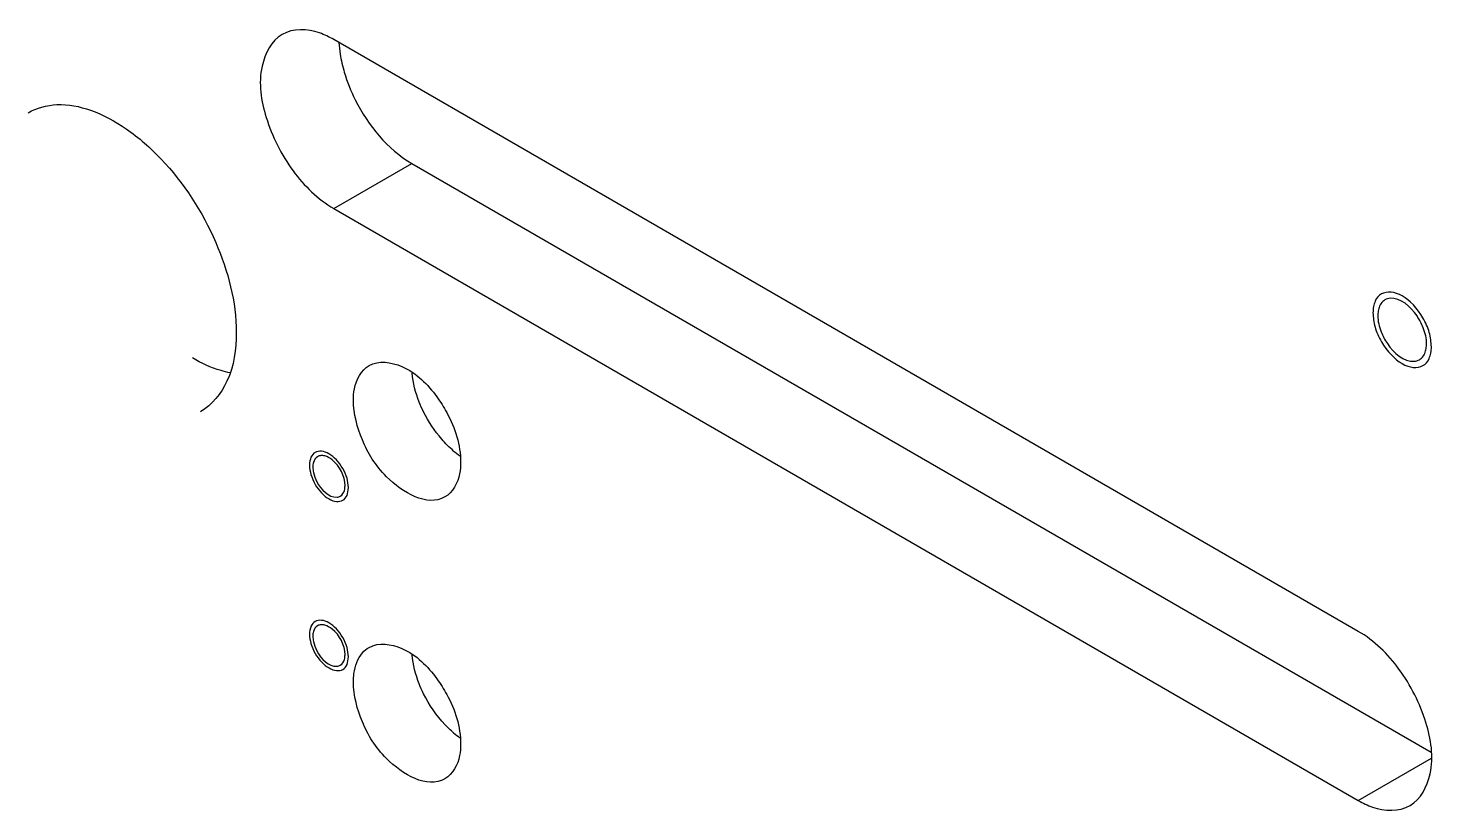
# Model space of a CAD drawing. Header units: millimetres. Extents: x 1405 to 1506, y 101 to 158.
import ezdxf

# ---------------------------------------------------------------- set-up
doc = ezdxf.new("R2010")
doc.units = ezdxf.units.MM
doc.layers.add('geometry', color=8, linetype='Continuous')

msp = doc.modelspace()

# ---------------------------------------------------------------- linework, layer by layer
at = {"layer": 'geometry', "linetype": 'CONTINUOUS'}
for points in [[(1500.98, 114.37), (1426.73, 157.23)], [(1426.73, 144.99), (1432.39, 148.25)], [(1432.39, 148.25), (1506.25, 105.61)], [(1426.73, 144.99), (1500.98, 102.12)], [(1500.98, 102.12), (1506.28, 105.18)]]:
    msp.add_lwpolyline(points, dxfattribs=at)
for points in [[(1502.4, 137.39, 0.01912), (1502.39, 137.23)], [(1505.92, 135.02, 0.01912), (1505.93, 135.19)], [(1435.41, 127.43, 0.022944), (1435.88, 127.07)], [(1435.41, 107.02, 0.022944), (1435.88, 106.66)]]:
    msp.add_lwpolyline(points, format="xyb", dxfattribs=at)
for points, knots in [([(1426.73, 157.23), (1426.4, 157.42), (1425.26, 157.98), (1423.77, 158.06), (1422.98, 157.6)], [0, 0, 0, 0, 0.294961, 1, 1, 1, 1]), ([(1422.98, 157.6), (1422.2, 157.15), (1421.1, 154.96), (1421.7, 151.33), (1423.52, 147.68), (1425.57, 145.66), (1426.73, 144.99)], [0, 0, 0, 0, 0.183609, 0.435236, 0.728435, 1, 1, 1, 1]), ([(1427.49, 154.86), (1427.69, 154.17), (1428.73, 151.61), (1430.61, 149.28), (1432.39, 148.25)], [0, 0, 0, 0, 0.259208, 1, 1, 1, 1]), ([(1404.57, 151.93), (1405.2, 152.29), (1406.76, 152.7), (1409.29, 152.19), (1411.87, 150.78), (1415.25, 147.78), (1418.43, 142.87), (1419.66, 138.24), (1419.66, 136)], [0, 0, 0, 0, 0.087148, 0.186862, 0.304539, 0.43868, 0.730127, 1, 1, 1, 1]), ([(1506.28, 134.98), (1506.25, 135.32), (1506.19, 136), (1505.54, 137.47), (1504.16, 138.93), (1502.79, 139.04), (1502.25, 138.49), (1502.14, 138.08), (1502.05, 137.84), (1502.05, 137.59), (1502.04, 137.43)], [0, 0, 0, 0, 0.125, 0.25, 0.5, 0.75, 0.875, 0.90625, 0.9375, 1, 1, 1, 1]), ([(1505.69, 136.35), (1505.57, 136.65), (1505.08, 137.6), (1504.05, 138.56), (1503.28, 138.49)], [0, 0, 0, 0, 0.293913, 1, 1, 1, 1]), ([(1502.04, 137.43), (1502.07, 137.1), (1502.13, 136.42), (1502.78, 134.95), (1504.16, 133.49), (1505.53, 133.38), (1506.07, 133.93), (1506.18, 134.33), (1506.27, 134.58), (1506.27, 134.83), (1506.28, 134.98)], [0, 0, 0, 0, 0.125, 0.25, 0.5, 0.75, 0.875, 0.90625, 0.9375, 1, 1, 1, 1]), ([(1419.66, 136), (1419.66, 134.81), (1419.37, 132.59), (1417.91, 130.77), (1417.07, 130.28)], [0, 0, 0, 0, 0.550827, 1, 1, 1, 1]), ([(1502.63, 136.07), (1502.75, 135.77), (1503.24, 134.82), (1504.27, 133.86), (1505.04, 133.93)], [0, 0, 0, 0, 0.293913, 1, 1, 1, 1]), ([(1419.22, 133.09), (1419, 133.13), (1418.04, 133.37), (1417.13, 133.79), (1416.48, 134.17)], [0, 0, 0, 0, 0.233933, 1, 1, 1, 1]), ([(1428.15, 131.1), (1428.15, 131.38), (1428.21, 132.31), (1428.71, 133.29), (1429.28, 133.62)], [0, 0, 0, 0, 0.294962, 1, 1, 1, 1]), ([(1429.28, 133.62), (1429.97, 134.02), (1432.19, 133.67), (1433.53, 132.25), (1434.2, 131.35)], [0, 0, 0, 0, 0.413368, 1, 1, 1, 1]), ([(1433.24, 130.26), (1433.12, 130.5), (1432.72, 131.39), (1432.47, 132.36), (1432.41, 133.08)], [0, 0, 0, 0, 0.262898, 1, 1, 1, 1]), ([(1434.78, 124.1), (1433.49, 123.35), (1430.45, 125.17), (1428.73, 128.06), (1428.15, 130.12), (1428.15, 131.1)], [0, 0, 0, 0, 0.422631, 0.722373, 1, 1, 1, 1]), ([(1434.2, 131.35), (1434.46, 130.99), (1435.37, 129.56), (1435.92, 127.86), (1435.92, 126.61)], [0, 0, 0, 0, 0.264535, 1, 1, 1, 1]), ([(1427.79, 124.78), (1427.77, 125), (1427.73, 125.45), (1427.29, 126.43), (1426.38, 127.4), (1425.46, 127.49), (1425.03, 127.02), (1424.98, 126.61), (1424.96, 126.41)], [0, 0, 0, 0, 0.125, 0.25, 0.5, 0.75, 0.875, 1, 1, 1, 1]), ([(1424.96, 126.41), (1424.98, 126.19), (1425.03, 125.74), (1425.46, 124.75), (1426.38, 123.78), (1427.3, 123.7), (1427.73, 124.17), (1427.77, 124.57), (1427.79, 124.78)], [0, 0, 0, 0, 0.125, 0.25, 0.5, 0.75, 0.875, 1, 1, 1, 1]), ([(1425.79, 127.1), (1425.75, 127.09), (1425.67, 127.08), (1425.59, 127.04), (1425.55, 127.02)], [0, 0, 0, 0, 0.508008, 1, 1, 1, 1]), ([(1426.08, 127.07), (1426.03, 127.08), (1425.94, 127.1), (1425.84, 127.1), (1425.79, 127.1)], [0, 0, 0, 0, 0.51787, 1, 1, 1, 1]), ([(1427.54, 124.92), (1427.54, 125.62), (1427.05, 126.55), (1426.27, 127.02), (1426.08, 127.07)], [0, 0, 0, 0, 0.776212, 1, 1, 1, 1]), ([(1435.92, 126.61), (1435.92, 126.34), (1435.86, 125.41), (1435.36, 124.43), (1434.78, 124.1)], [0, 0, 0, 0, 0.294962, 1, 1, 1, 1]), ([(1425.25, 125.88), (1425.3, 125.65), (1425.59, 124.87), (1426.35, 124.04), (1426.96, 124.09)], [0, 0, 0, 0, 0.284169, 1, 1, 1, 1]), ([(1426.96, 124.09), (1427, 124.09), (1427.09, 124.11), (1427.17, 124.14), (1427.2, 124.16)], [0, 0, 0, 0, 0.508008, 1, 1, 1, 1]), ([(1427.79, 112.53), (1427.77, 112.75), (1427.73, 113.2), (1427.29, 114.19), (1426.38, 115.16), (1425.46, 115.24), (1425.03, 114.77), (1424.98, 114.37), (1424.96, 114.16)], [0, 0, 0, 0, 0.125, 0.25, 0.5, 0.75, 0.875, 1, 1, 1, 1]), ([(1424.96, 114.16), (1424.98, 113.94), (1425.03, 113.49), (1425.46, 112.51), (1426.38, 111.54), (1427.3, 111.45), (1427.73, 111.92), (1427.77, 112.32), (1427.79, 112.53)], [0, 0, 0, 0, 0.125, 0.25, 0.5, 0.75, 0.875, 1, 1, 1, 1]), ([(1425.79, 114.85), (1425.75, 114.85), (1425.67, 114.83), (1425.59, 114.8), (1425.55, 114.77)], [0, 0, 0, 0, 0.508008, 1, 1, 1, 1]), ([(1426.08, 114.82), (1426.03, 114.83), (1425.94, 114.85), (1425.84, 114.85), (1425.79, 114.85)], [0, 0, 0, 0, 0.51787, 1, 1, 1, 1]), ([(1427.54, 112.67), (1427.54, 113.37), (1427.05, 114.3), (1426.27, 114.77), (1426.08, 114.82)], [0, 0, 0, 0, 0.776212, 1, 1, 1, 1]), ([(1504.73, 101.75), (1505.51, 102.2), (1506.61, 104.39), (1506.01, 108.03), (1504.19, 111.67), (1502.14, 113.7), (1500.98, 114.37)], [0, 0, 0, 0, 0.183609, 0.435236, 0.728435, 1, 1, 1, 1]), ([(1425.25, 113.63), (1425.3, 113.4), (1425.59, 112.62), (1426.35, 111.79), (1426.96, 111.84)], [0, 0, 0, 0, 0.284169, 1, 1, 1, 1]), ([(1429.28, 113.21), (1429.97, 113.6), (1432.19, 113.26), (1433.53, 111.83), (1434.2, 110.93)], [0, 0, 0, 0, 0.413368, 1, 1, 1, 1]), ([(1428.15, 110.69), (1428.15, 110.9), (1428.19, 111.64), (1428.45, 112.4), (1428.8, 112.81)], [0, 0, 0, 0, 0.283036, 1, 1, 1, 1]), ([(1433.24, 109.85), (1433.12, 110.08), (1432.72, 110.98), (1432.47, 111.95), (1432.41, 112.67)], [0, 0, 0, 0, 0.262898, 1, 1, 1, 1]), ([(1426.96, 111.84), (1427, 111.85), (1427.09, 111.86), (1427.17, 111.9), (1427.2, 111.92)], [0, 0, 0, 0, 0.508008, 1, 1, 1, 1]), ([(1434.78, 103.68), (1433.49, 102.94), (1430.45, 104.75), (1428.73, 107.65), (1428.15, 109.71), (1428.15, 110.69)], [0, 0, 0, 0, 0.422631, 0.722373, 1, 1, 1, 1]), ([(1434.2, 110.93), (1434.46, 110.57), (1435.37, 109.15), (1435.92, 107.45), (1435.92, 106.2)], [0, 0, 0, 0, 0.264535, 1, 1, 1, 1]), ([(1435.41, 107.02), (1435.19, 107.2), (1434.33, 108.03), (1433.64, 109.04), (1433.24, 109.85)], [0, 0, 0, 0, 0.239083, 1, 1, 1, 1]), ([(1435.92, 106.2), (1435.92, 105.92), (1435.86, 104.99), (1435.36, 104.02), (1434.78, 103.68)], [0, 0, 0, 0, 0.294962, 1, 1, 1, 1]), ([(1500.98, 102.12), (1501.31, 101.93), (1502.45, 101.37), (1503.94, 101.29), (1504.73, 101.75)], [0, 0, 0, 0, 0.294961, 1, 1, 1, 1])]:
    msp.add_open_spline(points, degree=3, knots=knots, dxfattribs=at)
for points in [[(1427.1, 157.02), (1427.11, 156.74), (1427.14, 156.46), (1427.19, 156.18)], [(1427.19, 156.18), (1427.26, 155.74), (1427.36, 155.29), (1427.49, 154.86)], [(1502.46, 137.74), (1502.43, 137.63), (1502.41, 137.51), (1502.4, 137.39)], [(1502.91, 138.37), (1502.68, 138.24), (1502.53, 137.99), (1502.46, 137.74)], [(1503.28, 138.49), (1503.15, 138.48), (1503.02, 138.44), (1502.91, 138.37)], [(1502.39, 137.23), (1502.39, 136.84), (1502.49, 136.44), (1502.63, 136.07)], [(1505.93, 135.19), (1505.93, 135.58), (1505.83, 135.98), (1505.69, 136.35)], [(1505.41, 134.04), (1505.64, 134.17), (1505.79, 134.43), (1505.86, 134.68)], [(1505.86, 134.68), (1505.89, 134.79), (1505.91, 134.91), (1505.92, 135.02)], [(1505.04, 133.93), (1505.17, 133.94), (1505.3, 133.98), (1505.41, 134.04)], [(1434.55, 128.29), (1434.03, 128.89), (1433.59, 129.56), (1433.24, 130.26)], [(1435.41, 127.43), (1435.1, 127.69), (1434.81, 127.98), (1434.55, 128.29)], [(1425.25, 126.6), (1425.22, 126.49), (1425.21, 126.38), (1425.21, 126.27)], [(1425.55, 127.02), (1425.4, 126.94), (1425.3, 126.77), (1425.25, 126.6)], [(1425.21, 126.27), (1425.21, 126.14), (1425.23, 126.01), (1425.25, 125.88)], [(1427.2, 124.16), (1427.35, 124.25), (1427.46, 124.42), (1427.5, 124.58)], [(1427.5, 124.58), (1427.53, 124.69), (1427.54, 124.81), (1427.54, 124.92)], [(1425.25, 114.35), (1425.22, 114.25), (1425.21, 114.13), (1425.21, 114.02)], [(1425.55, 114.77), (1425.4, 114.69), (1425.3, 114.52), (1425.25, 114.35)], [(1425.21, 114.02), (1425.21, 113.89), (1425.23, 113.76), (1425.25, 113.63)], [(1428.8, 112.81), (1428.94, 112.97), (1429.1, 113.11), (1429.28, 113.21)], [(1427.2, 111.92), (1427.35, 112), (1427.46, 112.17), (1427.5, 112.34)], [(1427.5, 112.34), (1427.53, 112.45), (1427.54, 112.56), (1427.54, 112.67)]]:
    msp.add_open_spline(points, degree=3, dxfattribs=at)

doc.saveas('drawing.dxf')
